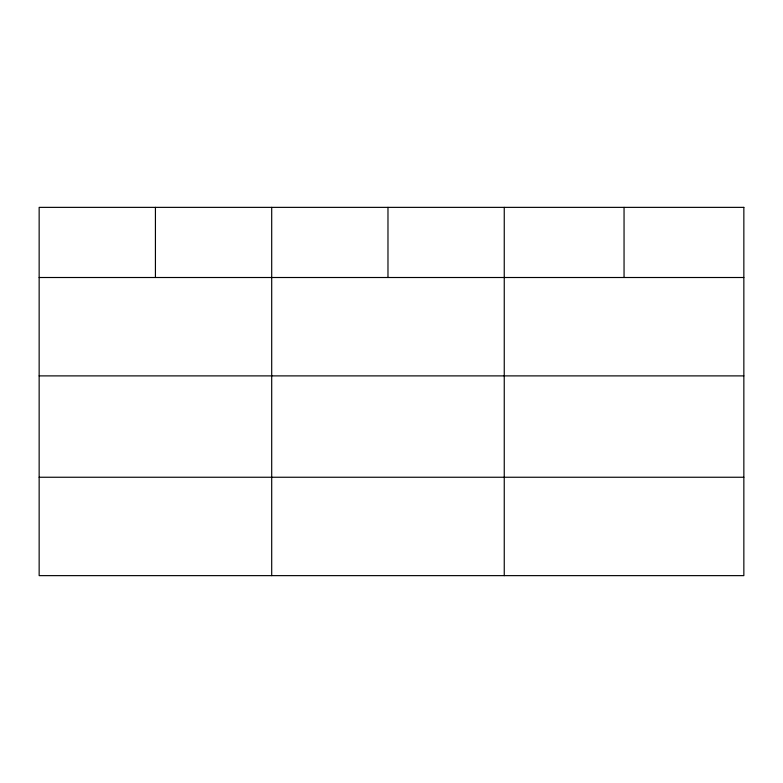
<?xml version="1.0" encoding="UTF-8"?>
<svg xmlns="http://www.w3.org/2000/svg" width="783" height="783" viewBox="0 0 783 783"><rect width="100%" height="100%" fill="white"/><g stroke="black" fill="none" stroke-linecap="round" stroke-linejoin="round"><path stroke-width="1.17" d="M39.15 277.505L743.85 277.505M39.15 375.889L743.85 375.889M39.15 477.248L743.85 477.248M624.051 207.368L624.051 277.505M504.252 207.368L504.252 575.632M387.976 207.368L387.976 277.505M271.701 207.368L271.701 575.632M155.425 207.368L155.425 277.505M743.85 207.368L39.15 207.368L39.15 575.632L743.85 575.632L743.85 207.368"/></g></svg>
